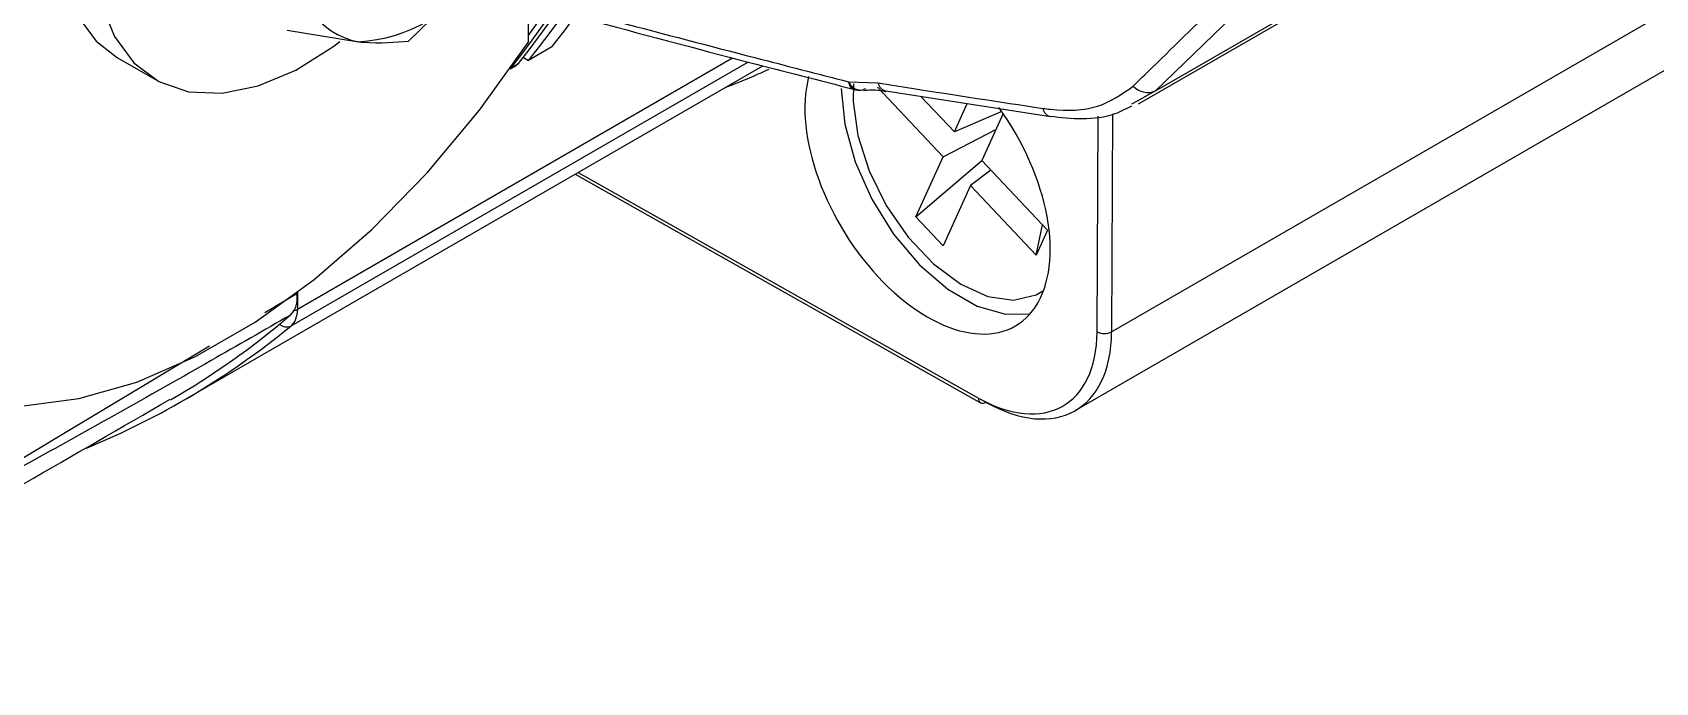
# Model space of a CAD drawing. Extents: x 7 to 135, y 1 to 99.
# Drawn here: x 20.295 to 22.663, y 10.179 to 11.127 of the extents above; entities that cross this region are included whole.
import ezdxf

# ---------------------------------------------------------------- set-up
doc = ezdxf.new("R2010")
doc.units = 0
doc.header["$MEASUREMENT"] = 0
doc.layers.add('OBJECT', color=7, linetype='CONTINUOUS')

msp = doc.modelspace()

# ---------------------------------------------------------------- linework, layer by layer
at = {"layer": 'OBJECT'}
for p, q in [((21.018, 11.3315), (21.018, 11.1125)), ((20.8431, 11.1147), (20.9473, 11.2156)), ((22.0947, 11.1985), (21.9334, 11.042)), ((21.8692, 10.6905), (22.7128, 11.1775)), ((21.9085, 11.0233), (22.172, 11.1754)), ((21.9334, 11.042), (22.1673, 11.177)), ((20.6663, 11.1305), (20.7705, 11.1135)), ((20.4188, 11.0902), (20.474, 11.0584)), ((20.6811, 10.7236), (21.3159, 11.0901)), ((21.011, 11.0907), (21.0185, 11.0864)), ((21.0524, 11.106), (21.0185, 11.0864)), ((21.8162, 10.5757), (22.7384, 11.1081)), ((20.5146, 10.5904), (21.3601, 11.0785)), ((21.3387, 11.084), (20.6714, 10.6989)), ((20.9915, 11.074), (21.0008, 11.0793)), ((20.9918, 11.0743), (20.9931, 11.0756)), ((20.9931, 11.0756), (21.0036, 11.0817)), ((21.4853, 11.0552), (21.5284, 11.0535)), ((21.6234, 10.9459), (21.5274, 11.0474)), ((21.54, 11.042), (21.7803, 11.0047)), ((21.9334, 11.042), (21.9064, 11.0269)), ((21.591, 11.034), (21.6399, 10.9824)), ((21.6399, 10.9824), (21.6586, 11.0236)), ((21.9064, 11.0269), (21.8983, 11.0224)), ((21.709, 11.0117), (21.6399, 10.9824)), ((21.7109, 11.009), (21.6798, 10.9403)), ((21.7802, 11.0043), (21.7796, 11.0044)), ((21.8481, 10.6905), (21.8496, 11.0051)), ((21.8707, 11.0084), (21.8692, 10.6905)), ((21.6234, 10.9459), (21.7003, 10.9857)), ((21.5836, 10.8581), (21.6234, 10.9459)), ((21.0863, 10.9205), (21.678, 10.5872)), ((21.0906, 10.923), (21.6749, 10.5939)), ((21.5836, 10.8581), (21.6798, 10.9405)), ((21.6932, 10.9261), (21.6632, 10.9039)), ((21.6798, 10.9403), (21.7758, 10.8389)), ((21.6632, 10.9039), (21.6234, 10.816)), ((21.7593, 10.8025), (21.6632, 10.9039)), ((21.6234, 10.816), (21.5836, 10.8581)), ((21.7593, 10.8025), (21.7684, 10.8467)), ((21.7758, 10.8389), (21.7593, 10.8025)), ((20.6803, 10.7461), (20.6335, 10.7181)), ((20.6802, 10.7473), (20.6803, 10.7461)), ((20.6812, 10.7492), (20.6811, 10.7236)), ((21.7646, 10.7474), (21.7699, 10.7505)), ((20.5529, 10.6697), (20.0563, 10.3721))]:
    msp.add_line(p, q, dxfattribs=at)
at = {"layer": 'OBJECT', "flags": 128}
for points in [[(20.8563, 11.848), (20.8304, 11.8597), (20.7841, 11.8683), (20.7331, 11.864), (20.6791, 11.8471), (20.6237, 11.818), (20.5687, 11.7776), (20.516, 11.7274), (20.4671, 11.6689), (20.4238, 11.6039), (20.3873, 11.5346), (20.3588, 11.4632), (20.3393, 11.392), (20.3294, 11.3232), (20.3294, 11.2592), (20.3393, 11.2019), (20.3588, 11.1532), (20.3873, 11.1146), (20.4188, 11.0902)], [(20.3945, 11.1701), (20.414, 11.1214), (20.4424, 11.0828), (20.4789, 11.0556), (20.5223, 11.0407), (20.5711, 11.0386), (20.6239, 11.0492), (20.6788, 11.0724), (20.7342, 11.1072), (20.743, 11.1138)], [(20.1341, 10.6023), (20.205, 10.5855), (20.2815, 10.5824), (20.3624, 10.5931), (20.4466, 10.6173), (20.5326, 10.6548), (20.6194, 10.7048), (20.7055, 10.7668), (20.7896, 10.8397), (20.8706, 10.9225), (20.947, 11.0139), (21.018, 11.1125)], [(21.0036, 11.0817), (21.002, 11.0802), (21.0008, 11.0793)], [(21.4748, 11.0452), (21.4799, 10.9934), (21.495, 10.9386), (21.5193, 10.8842), (21.5512, 10.8331), (21.5889, 10.7885), (21.6303, 10.7528), (21.6729, 10.7282), (21.7143, 10.7161), (21.7503, 10.7168)], [(21.4925, 11.0521), (21.4919, 11.0267), (21.4988, 10.9771), (21.5153, 10.9255), (21.5403, 10.8749), (21.5723, 10.8286), (21.6093, 10.7895), (21.649, 10.7601), (21.6888, 10.7422), (21.7263, 10.7369), (21.7591, 10.7445), (21.77, 10.7509)]]:
    msp.add_lwpolyline(points, dxfattribs=at)
at = {"layer": 'OBJECT'}
for centre, radius, start, end in [((19.71, 12.1724), 1.7144, 321.5376, 353.2043), ((19.7171, 12.1277), 1.6666, 321.3359, 349.5805), ((19.6788, 12.1117), 1.6735, 321.7482, 349.54), ((19.6894, 12.1178), 1.6735, 321.7482, 349.54), ((19.6267, 12.1091), 1.7057, 324.6537, 349.413), ((20.7906, 11.2216), 0.1099, 170.7481, 259.4534), ((20.7568, 11.3413), 0.2282, 273.4295, 326.5651), ((21.4982, 11.0561), 0.0129, 183.6811, 250.3745), ((21.5039, 11.0634), 0.0203, 203.7661, 269.6342), ((21.5011, 11.073), 0.03, 255.5753, 275.0779), ((21.5024, 11.0579), 0.0148, 275.2859, 304.165), ((21.5437, 11.0567), 0.0156, 191.8295, 255.7348), ((21.9219, 11.0684), 0.0287, 222.4439, 293.5342), ((21.7845, 11.0197), 0.016, 191.3869, 252.4193), ((19.9064, 11.6114), 1.1782, 300.0192, 310.4721), ((20.6718, 10.7399), 0.0188, 281.7638, 299.4788), ((19.927, 11.6084), 1.1754, 292.319, 309.3006), ((20.6656, 10.7117), 0.0141, 223.8651, 294.5128), ((21.8587, 10.7104), 0.0225, 242.136, 297.9349), ((21.6823, 10.5933), 0.00742, 174.9065, 234.7993), ((21.681, 10.594), 0.00742, 246.4187, 306.3184)]:
    msp.add_arc(centre, radius, start, end, dxfattribs=at)
for centre, major_axis, ratio, start_param, end_param in [((19.6675, 14.1546), (-1.8275, 3.0149), 0.577207, 3.037779, 3.072097), ((21.6007, 10.9138), (-0.1296, 0.2138), 0.577207, 0.515989, 4.852847), ((21.6727, 10.7928), (-0.127, 0.2095), 0.577207, 2.343938, 3.897281), ((21.6832, 10.7991), (-0.1345, 0.2225), 0.577226, 2.344649, 3.897993)]:
    msp.add_ellipse(centre, major_axis=major_axis, ratio=ratio, start_param=start_param, end_param=end_param, dxfattribs=at)
for points, knots in [([(21.9007, 11.049), (21.9098, 11.0578), (21.9545, 11.1015), (22.0001, 11.1457), (22.0364, 11.1809)], [0, 0, 0, 0, 0.202571, 1, 1, 1, 1]), ([(21.1022, 11.1467), (21.1816, 11.1255), (21.3114, 11.0907), (21.4429, 11.0572), (21.4939, 11.0442)], [0, 0, 0, 0, 0.611368, 1, 1, 1, 1]), ([(21.1127, 11.1524), (21.125, 11.1492), (21.2034, 11.1283), (21.3275, 11.0958), (21.4397, 11.067), (21.4853, 11.0552)], [0, 0, 0, 0, 0.0995, 0.633978, 1, 1, 1, 1]), ([(20.7705, 11.1135), (20.7726, 11.1133), (20.8022, 11.1108), (20.8234, 11.1128), (20.8431, 11.1147)], [0, 0, 0, 0, 0.070211, 1, 1, 1, 1]), ([(21.5075, 11.0425), (21.515, 11.0433), (21.5247, 11.0445), (21.5369, 11.0415), (21.5398, 11.0408)], [0, 0, 0, 0, 0.765707, 1, 1, 1, 1]), ([(21.5284, 11.0535), (21.5447, 11.0509), (21.6246, 11.0384), (21.7048, 11.0262), (21.7688, 11.0165)], [0, 0, 0, 0, 0.2030193, 1, 1, 1, 1]), ([(21.7688, 11.0165), (21.7726, 11.016), (21.8012, 11.0121), (21.8524, 11.0146), (21.8846, 11.0375), (21.9007, 11.049)], [0, 0, 0, 0, 0.070987, 0.53521, 1, 1, 1, 1]), ([(21.7797, 11.005), (21.7954, 11.0033), (21.8285, 10.9995), (21.8692, 11.005), (21.8908, 11.016), (21.8987, 11.02)], [0, 0, 0, 0, 0.361285, 0.767585, 1, 1, 1, 1]), ([(20.6712, 10.7151), (20.6738, 10.7182), (20.6791, 10.7244), (20.681, 10.7365), (20.6805, 10.7441), (20.6803, 10.7461)], [0, 0, 0, 0, 0.425021, 0.8500447, 1, 1, 1, 1]), ([(20.6712, 10.7151), (20.6324, 10.6928), (20.5514, 10.6462), (20.4292, 10.5772), (20.3051, 10.508), (20.1809, 10.4397), (20.0983, 10.3949), (20.0563, 10.3721)], [0, 0, 0, 0, 0.187145, 0.391348, 0.595125, 0.793954, 1, 1, 1, 1]), ([(20.6811, 10.7236), (20.6806, 10.7183), (20.6797, 10.7079), (20.6742, 10.7019), (20.6714, 10.6989)], [0, 0, 0, 0, 0.500417, 1, 1, 1, 1]), ([(19.7586, 10.1791), (19.8622, 10.2352), (20.1098, 10.3692), (20.3535, 10.5102), (20.4953, 10.5922)], [0, 0, 0, 0, 0.418478, 1, 1, 1, 1])]:
    msp.add_open_spline(points, degree=3, knots=knots, dxfattribs=at)

doc.saveas('drawing.dxf')
